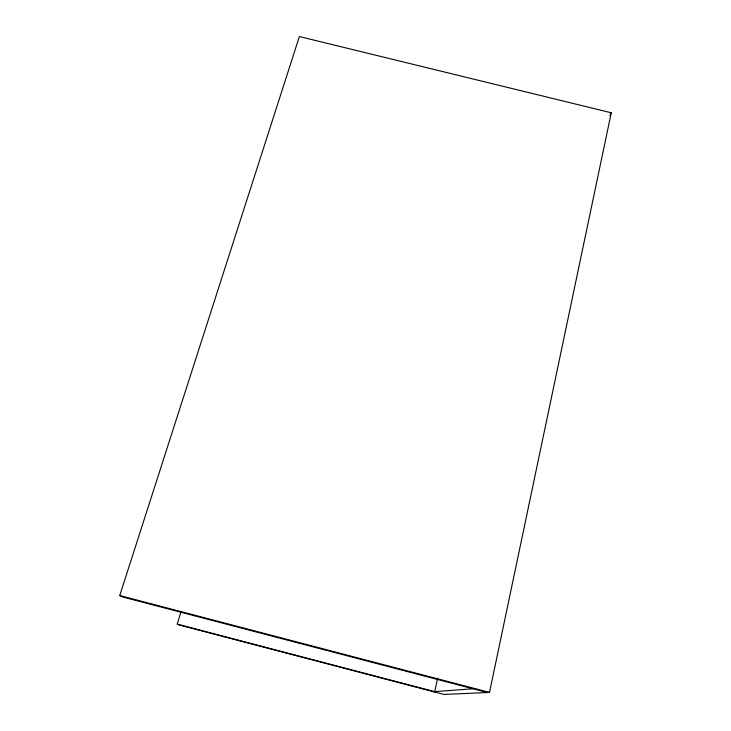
<?xml version="1.0" encoding="UTF-8"?>
<svg xmlns="http://www.w3.org/2000/svg" width="731" height="731" viewBox="0 0 731 731"><rect width="100%" height="100%" fill="white"/><g stroke="black" fill="none" stroke-linecap="round" stroke-linejoin="round"><path stroke-width="1.1" d="M180.877 612.121L177.249 624.119L178.748 624.868L443.982 694.45L489.514 692.412L611.262 112.775L299.381 36.55L119.738 595.546L122.57 596.962L487.312 692.513M437.65 678.286L434.634 691.645L177.249 624.119M609.873 115.672L611.262 112.775M433.584 691.727L472.984 688.757M119.738 595.546L489.514 692.412"/></g></svg>
